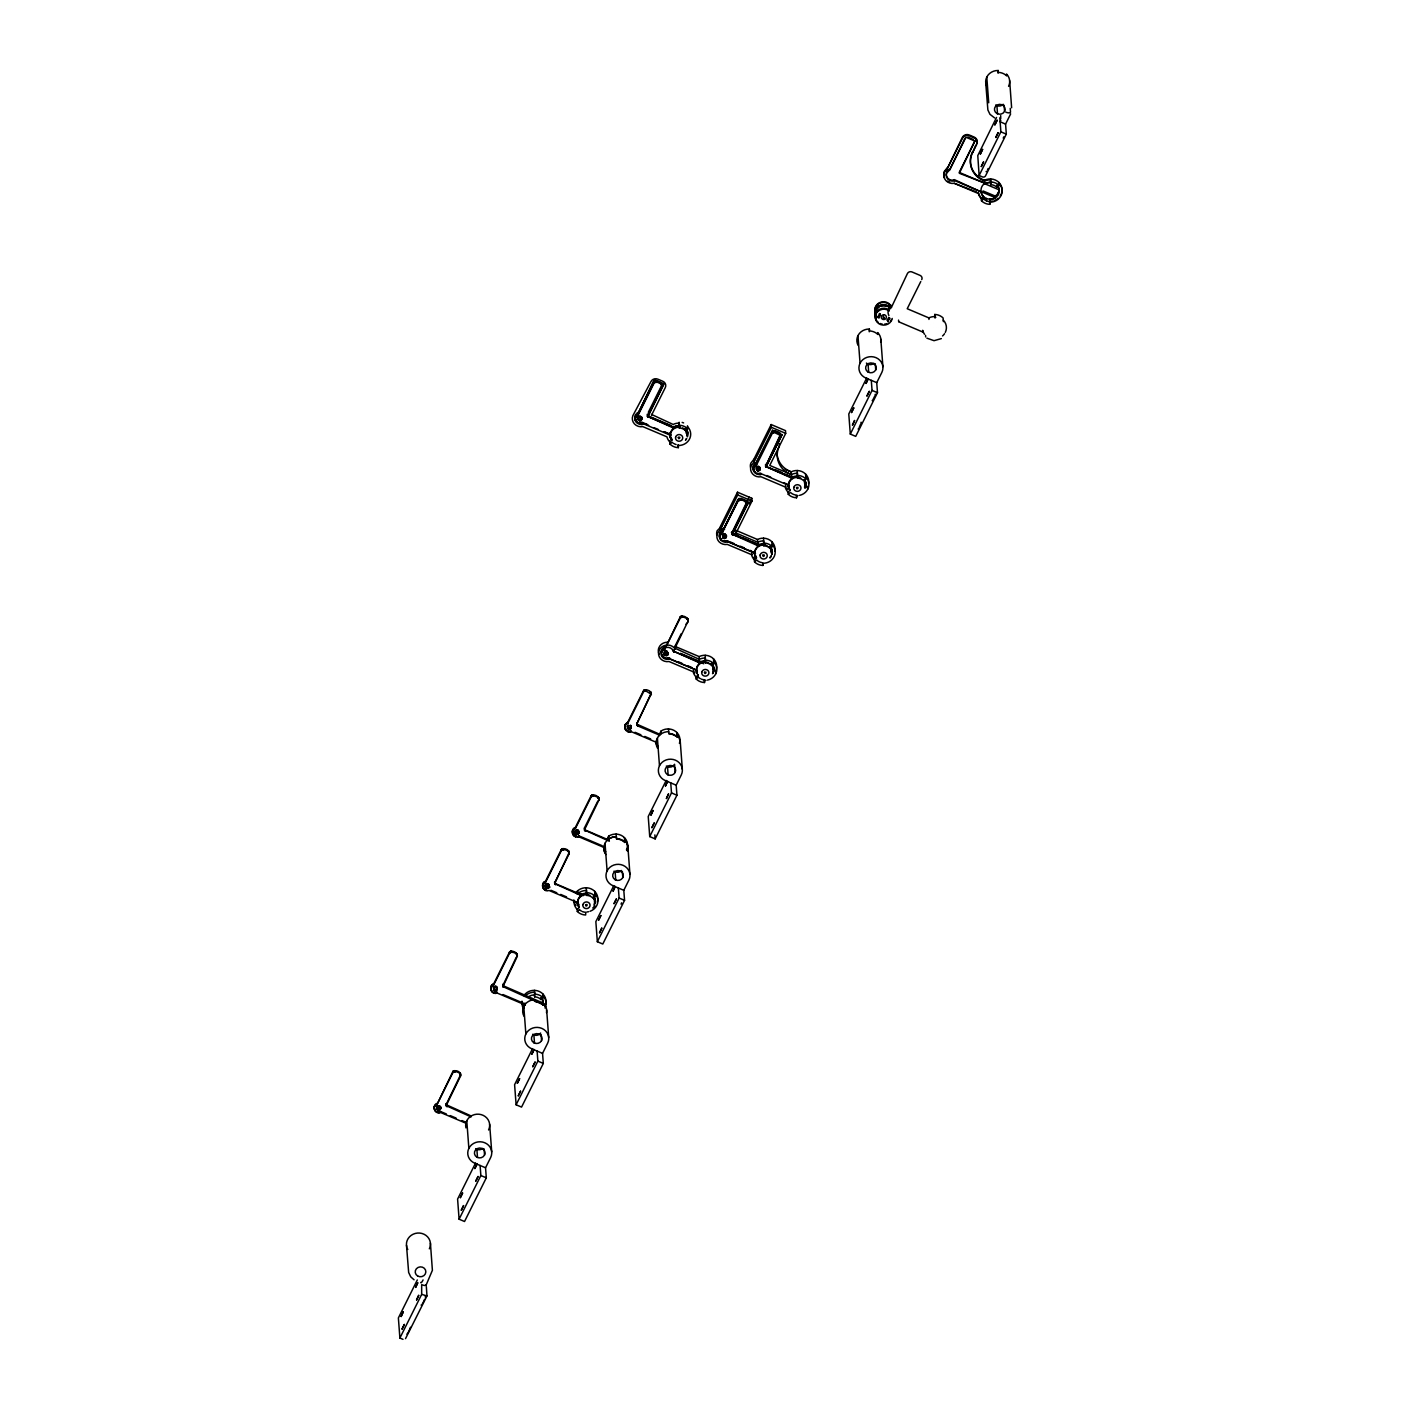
<?xml version="1.0" encoding="UTF-8"?>
<svg xmlns="http://www.w3.org/2000/svg" width="1410" height="1410" viewBox="0 0 1410 1410"><rect width="100%" height="100%" fill="white"/><g stroke="black" fill="none" stroke-linecap="round" stroke-linejoin="round"><path stroke-width="1.5" d="M1000.712 118.845L1000.695 115.638M542.815 993.891L543.097 997.663L540.929 999.531A9.077 8.442 -4.3 0 0 534.637 996.852L534.619 992.235A12.02 11.192 -4.3 0 0 524.89 996.324M594.667 891.279L595.038 896.178L592.87 898.047A9.077 8.442 -4.3 0 0 586.56 895.385L586.542 890.503A12.02 11.192 -4.3 0 0 577.889 893.535L577.695 890.767M586.56 895.385L586.331 887.754M594.65 903.228L594.738 901.149A8.583 7.984 -4.3 0 0 593.222 897.271M669.768 441.083L669.997 444.097A12.02 11.192 -4.3 0 0 678.333 447.64L678.457 444.908M687.481 425.785L687.71 428.799L685.542 430.667A9.077 8.442 -4.3 0 0 679.25 428.005L679.215 423.141A12.02 11.192 -4.3 0 0 673.152 424.445L651.438 414.399M687.375 436.483L687.428 433.769A8.583 7.984 -4.3 0 0 685.912 429.909M670.12 658.294L666.895 659.351A6.468 6.01 -4.3 0 1 661.361 651.35L662.136 649.957A6.468 6.01 -4.3 0 1 672.394 649.411L672.852 650.962L699.712 662.365L700.682 661.766A9.077 8.442 -4.3 0 1 705.282 660.761L705.405 658.029A12.02 11.192 -4.3 0 0 699.325 659.351L674.28 647.895A8.954 8.319 -4.3 0 0 660.109 648.653L659.034 650.592A8.954 8.319 -4.3 0 0 666.683 661.642L669.027 661.519L693.156 671.759A12.02 11.192 -4.3 0 0 696.011 676.87L696.188 679.003A12.02 11.192 -4.3 0 0 704.507 682.528L704.648 679.796A9.077 8.442 -4.3 0 1 701.211 679.056M713.53 658.805L713.901 663.705L711.733 665.573A9.077 8.442 -4.3 0 0 705.441 662.912L705.194 655.28M763.621 543.661L763.744 540.929A12.02 11.192 -4.3 0 0 757.681 542.233L736.038 533.068L735.826 530.301L757.47 539.484A12.02 11.192 -4.3 0 1 774.848 551.169M754.156 557.003L754.526 561.885A12.02 11.192 -4.3 0 0 762.863 565.428L762.986 562.696M771.887 541.704L772.239 546.587L770.089 548.472A9.077 8.442 -4.3 0 0 763.779 545.793L763.55 538.162M771.869 553.443L771.957 551.557A8.583 7.984 -4.3 0 0 770.442 547.697M771.922 554.059L772.01 552.191A8.583 7.984 -4.3 0 0 768.979 546.798M797.337 476.016L797.461 473.284A12.02 11.192 -4.3 0 0 791.38 474.588L769.754 465.423L785.705 433.381L785.493 430.632L771.182 424.551L753.874 459.308L754.086 462.075L751.089 465.846A8.954 8.319 -4.3 0 0 758.739 476.897L761.083 476.774L785.194 486.996A12.02 11.192 -4.3 0 0 788.067 492.108L788.243 494.24A12.02 11.192 -4.3 0 0 796.562 497.783L796.703 495.051M805.586 474.06L805.956 478.942L803.788 480.828A9.077 8.442 -4.3 0 0 797.496 478.149L797.249 470.517M805.603 486.626L805.656 483.912A8.583 7.984 -4.3 0 0 804.141 480.052M869.247 331.791L869.371 329.059A12.02 11.192 -4.3 0 0 858.197 345.503M943.378 321.639L943.114 317.99A12.02 11.192 -4.3 0 0 934.777 314.465L934.654 317.197A9.077 8.442 -4.3 0 1 935.835 317.303M981.237 197.788L981.466 200.802A12.02 11.192 -4.3 0 0 989.802 204.327L989.749 199.215M998.95 182.489L999.179 185.503L997.011 187.371A9.077 8.442 -4.3 0 0 990.719 184.692L990.613 178.947M998.068 73.232L998.21 70.5A12.02 11.192 -4.3 0 0 986.383 85.622M465.952 1123.241L440.572 1112.49C435.196 1114.852 431.407 1106.11 437.17 1104.206L452.839 1071.582C454.813 1069.168 461.211 1071.688 460.541 1074.843L446.106 1104.664L471.028 1115.909M584.339 828.252L585.309 830.049L609.261 840.219M594.544 902.259L594.474 901.254M650.221 695.941L636.738 723.841L637.761 725.921L659.721 735.245M792.49 478.501L765.577 466.41L779.941 435.584C780.858 432.253 772.327 429.116 772.31 433.328L756.553 464.947C750.772 466.851 754.597 475.593 759.972 473.214L789.247 485.639M805.075 484.018C805.41 483.101 805.745 487.102 804.387 482.572M883.383 316.422L883.418 317.849M883.383 316.492L884.246 317.814M436.219 1111.996L434.086 1107.396L437.082 1103.202M524.538 1004.643L497.201 993.063C491.385 995.495 487.948 985.766 493.712 983.775L509.468 952.155C511.83 949.564 518.492 952.684 517.241 956.438L502.929 986.595L542.656 1004.502M490.839 986.912L491.332 991.018M517.241 956.438C517.911 953.266 511.513 950.745 509.539 953.16L493.782 984.779L490.909 987.916M578.329 902.876L549.036 890.45C543.22 892.883 539.801 883.171 545.547 881.179L561.303 849.56C563.295 847.128 569.675 849.648 569.023 852.821L554.641 883.647L581.554 895.738M542.691 884.299L543.749 888.265L546.71 889.71M604.203 847.551L578.823 836.782C573.006 839.214 569.57 829.503 575.333 827.494L591.09 795.875C593.451 793.284 600.114 796.403 598.862 800.157L584.427 829.979L609.349 841.224M572.46 830.631L573.535 834.597L576.496 836.024M671.019 435.496L641.726 423.07C635.91 425.503 632.473 415.791 638.236 413.8L653.993 382.18C655.967 379.766 662.365 382.286 661.695 385.441L648.318 412.284M635.364 416.937L635.787 420.021L638.377 423.088M598.862 800.157C599.532 796.985 593.134 794.464 591.16 796.879L575.403 828.498L572.53 831.636M674.244 428.358L647.331 416.267L661.784 386.446C662.436 383.291 656.055 380.77 654.064 383.185L638.307 414.804L635.434 417.924M624.789 727.56L625.229 724.511L627.714 722.378L643.471 690.759C645.445 688.344 651.843 690.847 651.173 694.02M651.297 692.997L636.915 723.771L637.144 725.48M700.435 663.264L673.522 651.173L687.957 621.352C688.626 618.179 682.228 615.659 680.254 618.073L664.498 649.693C658.717 651.596 662.541 660.338 667.917 657.976L697.192 670.402M755.548 553.284L726.256 540.858C720.439 543.291 717.003 533.579 722.766 531.588L738.523 499.968L719.84 536.787M758.774 546.146L731.861 534.055L746.313 504.234C746.983 501.079 740.585 498.558 738.593 500.973M758.703 545.141L731.79 533.05L746.225 503.229L745.485 501.132L745.555 502.136M753.469 468.138L772.222 432.324M765.577 466.41L780.012 436.589L779.748 433.927M437.488 1107.114C435.426 1113.442 444.679 1102.602 439.744 1109.881C433.575 1110.992 440.167 1102.902 440.59 1108.894M494.875 987.264C501.149 987.582 492.707 993.944 493.817 988.04C493.5 983.158 494.311 993.962 497.201 987.635M637.99 417.853C637.073 415.827 640.122 424.604 641.814 418.647C641.867 413.676 641.127 423.352 638.007 418.276M549.125 886.026C535.518 884.881 558.096 891.754 546.234 883.823M578.84 833.204C579.704 829.344 572.901 831.318 575.862 834.05C580.832 836.606 577.906 826.401 576.091 831.16M630.922 726.45C629.477 732.477 626.586 722.607 627.538 727.419C629.459 733.147 633.865 723.823 628.102 726.291M664.533 652.953C660.849 653.764 670.966 658.576 666.93 652.266C665.502 651.367 663.105 653.676 665.256 654.452C668.128 656.073 668.217 649.323 667.917 654.381M726.273 537.28C726.855 532.557 719.488 536.787 724.123 538.479C729.622 532.645 725.057 539.413 722.678 536.47M756.218 467.997L757.382 470.711L759.796 470.024L759.849 467.38L758.192 469.865L756.306 467.574M759.972 469.636L758.104 467.345L756.324 469.424M405.534 1338.636L426.966 1295.931L426.349 1286.625M621.563 902.823L621.07 904.127M437.17 1104.206L452.91 1072.587C454.901 1070.172 461.299 1072.693 460.629 1075.848L446.177 1105.669L471.099 1116.914M516.219 957.337L502.859 985.59L541.616 1002.422L542.462 1004.572M713.249 670.49L712.737 668.516M554.764 882.572L569.094 853.825C569.763 850.653 563.365 848.133 561.391 850.547L545.635 882.184L542.762 885.304M685.965 624.172C692.257 620.171 683.674 613.685 680.166 617.069L664.498 649.693M651.42 694.337L645.851 690.953L643.736 691.446L627.785 723.383C622.092 725.269 625.811 734.028 631.204 731.649L656.584 742.418M661.554 651.825L664.427 648.688M642.731 424.339C642.907 421.308 643.418 425.89 640.722 424.445A6.468 6.01 -4.3 0 1 635.187 416.461L638.219 413.2L654.416 379.678L663.758 383.643L647.683 416.919M668.904 659.245L669.08 657.853M764.802 543.766A9.077 8.442 -4.3 0 0 759.038 544.648L732.372 534.355L748.358 502.312L739.016 498.347L722.748 530.988L719.717 534.249A6.468 6.01 -4.3 0 0 725.251 542.233L728.476 541.176M731.385 532.451L738.223 535.994M727.26 542.127L727.437 540.735M760.959 474.483C761.136 471.469 761.647 476.034 758.95 474.588A6.468 6.01 -4.3 0 1 753.416 466.604L756.465 463.344L772.715 430.702L782.057 434.668L766.088 466.71L791.768 477.602L792.737 477.003A9.077 8.442 -4.3 0 1 798.501 476.122M975.843 145.107L972.547 152.738A22.701 21.132 -4.3 0 0 984.603 181.15A12.02 11.192 -4.3 0 1 990.684 179.828L990.56 182.56A9.077 8.442 -4.3 0 0 985.96 183.564L959.311 173.271L975.209 140.33L959.241 172.39L984.885 183.265A9.077 8.442 -4.3 0 0 981.043 190.967L981.131 191.901L954.359 179.652L952.12 180.268A6.468 6.01 -4.3 0 1 946.586 172.267M975.279 141.212L965.956 137.246L949.688 169.887L946.639 173.148A6.468 6.01 -4.3 0 0 952.173 181.132L954.429 180.515L981.148 191.848M669.644 434.967L669.838 436.236A9.077 8.442 -4.3 0 0 672.006 440.096L669.838 441.964A12.02 11.192 -4.3 0 1 666.965 436.853L642.837 426.631L640.51 426.754A8.954 8.319 -4.3 0 1 632.843 415.703L650.979 381.546A5.146 4.794 -4.3 0 1 657.818 379.149L662.806 381.264A5.146 4.794 -4.3 0 1 665.291 387.609L651.508 415.28M638.219 413.2L654.416 379.678M737.483 492.196L720.158 526.952L720.369 529.719L737.694 494.963L737.483 492.196L751.794 498.276L752.006 501.026L736.038 533.068M754.086 462.075L771.393 427.318L771.182 424.551M722.748 530.988L737.994 499.387M756.394 462.462L772.662 429.821M725.586 534.372L723.083 534.496L722.748 537.474M545.529 887.049C543.044 882.484 548.684 890.45 549.054 885.022M575.315 833.38C572.53 829.133 579.298 836.747 578.699 830.948M674.509 647.172L681.189 633.76M597.84 801.074L584.463 827.899L584.551 830.314M675.161 649.182L675.002 646.362L699.131 656.584A12.02 11.192 -4.3 0 1 715.557 671.072L715.769 673.839M746.489 502.876L749.309 497.219M748.974 503.916L751.794 498.276M606.987 839.567L608.679 836.165A12.02 11.192 -4.3 0 1 626.463 849.877M658.523 736.126L661.061 731.032A12.02 11.192 -4.3 0 1 679.426 743.387M605.947 854.548A12.02 11.192 -4.3 0 1 603.815 849.12L604.432 847.868M608.679 836.165L608.203 839.303M656.813 742.735L656.196 743.986L655.985 741.219A12.02 11.192 -4.3 0 0 656.232 742.665M727.507 541.616L754.227 552.949L750.173 550.376M999.02 183.37A12.02 11.192 -4.3 0 1 989.644 202.194L989.767 199.462A9.077 8.442 -4.3 0 0 994.35 198.475L995.284 197.664L981.113 191.654L981.289 192.923A9.077 8.442 -4.3 0 0 983.475 196.783L981.307 198.651A12.02 11.192 -4.3 0 1 978.434 193.558L954.306 183.318L951.962 183.441A8.954 8.319 -4.3 0 1 944.312 172.39L947.308 168.618L962.378 137.352A5.146 4.794 -4.3 0 1 969.216 134.972L974.204 137.087A5.146 4.794 -4.3 0 1 976.689 143.432M947.308 168.618L962.448 138.233A5.146 4.794 -4.3 0 1 969.287 135.853L974.257 137.951A5.146 4.794 -4.3 0 1 976.76 144.313L972.547 152.738M964.916 138.286L949.688 169.887M878.025 317.303L879.417 313.513L880.439 315.17M878.113 317.479L878.994 318.078L880.351 313.919M891.666 306.887L907.423 273.54A3.437 3.19 -4.3 0 1 911.988 271.954L920.078 275.391A3.437 3.19 -4.3 0 1 921.735 279.621M889.745 318.748L888.741 317.479L887.295 320.387L888.3 321.656M888.229 320.793L889.675 317.867M417.307 1279.963L398.378 1317.945L399.894 1338.037L402.996 1339.359M475.575 1163.021L457.598 1199.099L459.096 1219.192L464.542 1221.501L486.309 1177.826L485.551 1167.78L490.627 1157.592A12.02 11.192 -4.3 0 0 484.828 1142.77A12.02 11.192 -4.3 0 0 468.86 1148.357A12.02 11.192 -4.3 0 0 474.659 1163.162L485.551 1167.78M532.575 1048.617L514.597 1084.695L516.113 1104.788L521.559 1107.097L543.308 1063.422L542.55 1053.376L547.644 1043.188A12.02 11.192 -4.3 0 0 541.828 1028.383A12.02 11.192 -4.3 0 0 525.86 1033.953A12.02 11.192 -4.3 0 0 531.676 1048.758L542.55 1053.376M613.826 885.568L595.848 921.646L597.346 941.721L602.793 944.03L624.559 900.355L623.802 890.309L628.878 880.122A12.02 11.192 -4.3 0 0 623.061 865.317A12.02 11.192 -4.3 0 0 607.093 870.886A12.02 11.192 -4.3 0 0 612.909 885.691L623.802 890.309M666.207 780.435L648.23 816.513L649.728 836.588L655.174 838.897L676.941 795.222L676.183 785.194L681.259 774.989A12.02 11.192 -4.3 0 0 675.443 760.184A12.02 11.192 -4.3 0 0 659.475 765.753A12.02 11.192 -4.3 0 0 665.291 780.576L676.183 785.194M866.762 377.898L848.785 413.994L850.3 434.068L855.729 436.377L877.496 392.703L876.738 382.656L881.814 372.469A12.02 11.192 -4.3 0 0 876.015 357.664A12.02 11.192 -4.3 0 0 860.047 363.234A12.02 11.192 -4.3 0 0 865.846 378.039L876.738 382.656M996.535 117.435L977.782 155.594L979.122 175.51L982.382 176.902A2.397 2.238 -4.3 0 0 985.572 175.792L1006.317 134.144L1005.577 124.115L1010.653 113.91M1000.8 120.432L1000.131 121.789L1005.577 124.115M920.765 281.559L907.229 308.737L928.873 317.902A12.02 11.192 -4.3 0 1 934.936 316.598M426.084 1285.162L432.394 1270.304L430.42 1243.109M399.894 1338.037L421.661 1294.362L421.678 1284.651A5.146 1.657 26.5 0 0 426.208 1284.739M459.096 1219.192L480.863 1175.517L480.105 1165.471M516.113 1104.788L537.862 1061.113L537.104 1051.067M597.346 941.721L619.113 898.047L618.355 888M649.728 836.588L671.495 792.913L670.737 782.885M850.3 434.068L872.05 390.394L871.292 380.348M979.122 175.51L1000.871 131.835L999.831 117.788M635.892 414.17L635.117 415.58A6.468 6.01 -4.3 0 0 640.651 423.564L642.66 423.458M753.574 465.318L755.266 463.15M719.858 532.98L721.567 530.795M946.797 171.879L948.489 169.694M772.31 433.328L774.249 432.412L780.012 435.232M759.285 466.728L756.5 467.186L756.676 470.182M740.92 500.162L739.704 499.07L738.805 500.656M669.997 444.097L672.165 442.229A9.077 8.442 -4.3 0 0 673.028 442.987M981.466 200.802L983.634 198.916L983.44 196.536M788.067 492.108L790.217 489.993M788.243 494.24L790.393 492.372A9.077 8.442 -4.3 0 0 795.522 494.945M754.526 561.885L756.694 560.017A9.077 8.442 -4.3 0 0 761.805 562.59M696.011 676.87L698.179 675.002M696.188 679.003L698.338 677.135L698.162 674.738M582.33 911.53A9.077 8.442 -4.3 0 0 585.784 912.27L585.643 915.002A12.02 11.192 -4.3 0 1 577.307 911.477L577.148 909.344L579.316 907.476M577.307 911.477L579.475 909.609A9.077 8.442 -4.3 0 0 581.29 911.001M883.471 317.743L883.929 319.189L884.246 317.761M638.624 417.712L641.127 417.589M664.745 651.614L666.86 651.261L667.635 652.777M947.238 167.737L944.242 171.509A8.954 8.319 -4.3 0 0 944.559 177.871M637.02 413.007L638.148 412.319M891.561 305.388L888.564 309.16A8.954 8.319 -4.3 0 0 888.882 315.523M753.874 459.308L750.878 463.079A8.954 8.319 -4.3 0 0 750.49 467.38M721.779 525.965L717.179 530.724A8.954 8.319 -4.3 0 0 716.774 535.024M722.696 530.107L722.977 529.931A6.468 6.01 -4.3 0 1 724.581 529.437M426.966 1295.931L421.661 1294.362M984.885 183.265L984.991 184.164L985.942 183.3A9.077 8.442 -4.3 0 1 991.723 182.419M983.017 190.949L995.231 196.06A9.077 8.442 -4.3 0 0 998.967 190.561M672.5 427.265A9.077 8.442 -4.3 0 1 673.416 426.56L674.509 426.86A9.077 8.442 -4.3 0 1 679.091 425.873M673.522 427.16L674.491 426.613A9.077 8.442 -4.3 0 1 680.254 425.732M941.369 338.611L934.037 340.674L926.899 338.171M792.72 476.756L791.785 477.549L785.74 474.201M759.021 544.401L758.087 545.194L752.041 541.845M698.673 662.171A9.077 8.442 -4.3 0 1 699.607 661.466L699.712 662.365L699.589 660.497A9.077 8.442 -4.3 0 0 698.602 661.22M700.664 661.519L699.712 662.065L703.766 663.775M586.401 893.253A9.077 8.442 -4.3 0 0 581.819 894.24L580.744 893.94A9.077 8.442 -4.3 0 0 579.81 894.645M724.211 528.045L720.034 529.931L717.373 533.491A8.954 8.319 -4.3 0 0 725.04 544.542L727.366 544.419L751.495 554.641A12.02 11.192 -4.3 0 0 754.368 559.752L756.535 557.884A9.077 8.442 -4.3 0 1 754.368 554.024L754.174 552.755M602.176 845.718L578.735 835.777L577.712 837.029M493.852 993.063L493.764 992.058L497.131 992.058L497.201 993.063M883.753 314.694L883.101 314.853A2.573 2.397 -4.3 0 0 881.567 316.016L881.321 316.598A2.573 2.397 -4.3 0 0 883.876 319.541L884.528 319.383A2.573 2.397 -4.3 0 0 886.079 318.29L886.308 317.638A2.573 2.397 -4.3 0 0 883.77 314.747M889.569 318.907L888.741 317.479M888.071 321.815L887.225 319.453M760.889 473.601L758.88 473.707A6.468 6.01 -4.3 0 1 757.24 473.39M727.19 541.246L725.181 541.352A6.468 6.01 -4.3 0 1 723.524 541.035M668.834 658.364L666.824 658.47A6.468 6.01 -4.3 0 1 661.519 655.086M682.158 422.401L683.603 422.912M1000.871 131.835L1006.317 134.144M967.754 137.158L973.341 139.537M984.991 183.846L999.179 189.874M976.355 191.813L954.306 183.318M898.716 321.797L922.915 332.073M877.954 316.439L878.888 316.827M872.05 390.394L877.496 392.703M771.393 427.318L785.705 433.381M774.513 430.614L780.118 432.993M654.487 380.559L663.81 384.525L647.842 416.567L673.522 427.459L673.416 426.56M785.282 469.336L791.169 471.839A12.02 11.192 -4.3 0 1 808.564 483.524M647.772 415.686L671.442 425.732M775.888 470.024L781.792 472.526M647.472 416.602L647.366 414.188L648.212 416.338L674.174 427.353M768.45 467.345L792.402 477.497M647.507 424.551L641.656 422.066L641.726 423.07M665.079 432.006L670.931 434.492M644.811 423.758L648.618 425.379M654.346 427.794L658.153 429.415M663.863 431.848L667.688 433.452M766.864 475.523L770.671 477.144M784.013 482.802L787.82 484.405M737.694 494.963L752.006 501.026M740.814 498.259L746.419 500.638M742.171 537.668L748.093 540.171M730.451 542.022L734.399 543.696M740.321 546.199L744.251 547.873M680.448 653.341L699.607 661.466M680.395 653.782L700.347 662.259M678.016 661.642L681.964 663.317M687.886 665.82L691.816 667.494M669.151 658.734L695.835 669.856L696.011 671.142A9.077 8.442 -4.3 0 0 697.439 674.139M636.862 724.176L659.651 734.24M635.029 732.301L640.88 734.786M644.793 736.443L650.644 738.928M671.495 792.913L676.941 795.222M619.113 898.047L624.559 900.355M580.797 893.905L577.836 892.653A12.02 11.192 -4.3 0 0 576.743 893.711M554.782 883.982L554.571 881.92L555.54 883.717L583.476 895.579M577.889 893.535L580.867 894.786M550.922 890.274L556.774 892.759M560.687 894.416L566.538 896.901M573.94 900.444L577.148 903.616A9.077 8.442 -4.3 0 0 578.576 906.612M502.982 994.543L524.449 1003.638M537.862 1061.113L543.308 1063.422M446.353 1113.97L440.502 1111.485L440.572 1112.49M450.266 1115.61L456.117 1118.095M461.969 1120.58L465.882 1122.237M480.863 1175.517L486.309 1177.826M662.048 655.932L661.977 654.927L664.551 657.976M994.649 117.947L989.961 114.316L987.881 109.962L985.713 82.785M771.499 550.957L771.605 553.372L770.688 550.217M673.857 651.808L673.786 650.803L674.473 652.248M497.219 989.467L496.144 986.348L496.214 987.335M889.005 306.64L887.101 305.353A8.583 7.984 -4.3 0 0 876.456 317.285M414.064 1279.786L410.733 1276.843L408.653 1272.472L406.485 1245.294M624.859 727.613L626.763 730.168M766.124 466.305L765.454 465.053M686.846 433.875L686.141 432.429L687.234 434.879M753.698 470.182L753.627 469.177L754.755 472.033M719.911 536.822L721.039 539.678M805.78 482.29L805.974 483.63A9.077 8.442 -4.3 0 1 805.586 486.926M788.049 486.133L787.89 485.111L788.067 486.379A9.077 8.442 -4.3 0 0 790.235 490.239M772.081 549.935L772.275 551.275A9.077 8.442 -4.3 0 1 771.887 554.571M754.121 552.05L754.227 552.949M713.724 667.053L713.918 668.393A9.077 8.442 -4.3 0 1 712.526 673.68M594.667 897.007L594.844 898.1A9.077 8.442 -4.3 0 1 594.738 900.303M635.24 417.977L635.452 420.039M542.55 885.357L542.779 887.419M434.086 1107.396L434.298 1109.441M1009.648 80.581L1011.622 107.777M1010.23 108.394L1010.512 112.025A5.146 1.71 22.6 0 1 1005.841 112.218M1004.114 105.221L1004.572 111.337M998.21 70.5L998.351 72.386A12.02 11.192 -4.3 0 1 1006.687 75.911L1006.546 74.043A12.02 11.192 -4.3 0 1 1008.573 86.31M996.905 105.644L997.522 113.805M998.245 192.676L998.386 194.51M997.011 187.371L996.852 185.239A9.077 8.442 -4.3 0 1 999.02 189.099M986.788 77.056L988.727 102.789M995.16 196.096L995.284 197.664M990.543 182.313L990.719 184.692M989.802 204.327L989.573 201.313A12.02 11.192 -4.3 0 0 992.693 201.031M986.313 198.457L986.489 200.837M972.495 151.857A22.701 21.132 -4.3 0 0 984.55 180.268L984.603 181.15M978.434 193.558L978.364 192.676A12.02 11.192 -4.3 0 0 982.365 198.775M954.359 179.652L954.182 181.026M934.777 314.465L935.059 318.096M928.873 317.902L928.979 319.418M925.559 335.421L925.665 336.937M922.792 331.826L922.686 330.31A12.02 11.192 -4.3 0 0 924.572 334.293M898.558 320.088L898.663 321.586M880.827 339.14L882.907 366.759M875.275 363.762L875.733 369.896M869.371 329.059L869.529 330.945A12.02 11.192 -4.3 0 1 877.848 334.47L877.707 332.584A12.02 11.192 -4.3 0 1 880.686 342.066M868.084 364.185L868.683 372.346M857.967 335.615L860.047 363.234M807.824 489.076L807.613 486.327A12.02 11.192 -4.3 0 1 806.855 487.613M805.216 483.313L805.427 485.392M804.722 482.766L804.793 483.771M805.022 486.133L805.163 487.948M797.302 475.769L797.496 478.149M796.562 497.783L796.403 495.65A12.02 11.192 -4.3 0 0 797.972 495.597M791.644 475.734L791.662 476.721A9.077 8.442 -4.3 0 0 790.728 477.408M782.057 434.668L766.088 466.71M780.065 434.562L780.135 436.254M779.941 435.584L780.012 436.589M779.501 433.681L779.571 434.685M779.184 433.487L779.272 434.492M779.113 443.427L779.325 446.195A22.701 21.132 -4.3 0 0 791.38 474.588L791.169 471.839A22.701 21.132 -4.3 0 1 776.998 451.729M774.548 431.513L774.619 432.517M774.178 431.407L774.249 432.412M773.79 431.372L773.861 432.376M773.403 431.425L773.473 432.429M773.033 431.548L773.103 432.553M772.698 431.742L772.786 432.747M765.612 464.348L765.912 467.062M771.288 550.658L771.376 551.663M771.023 550.411L771.094 551.416M769.913 546.322L770.089 548.472M759.602 467.027L759.69 468.032M759.708 469.019L759.796 470.024M759.426 469.354L759.496 470.358M758.915 466.498L758.985 467.503M759.056 469.618L759.144 470.623M758.474 466.375L758.545 467.38M758.65 469.777L758.721 470.781M758.016 466.34L758.104 467.345M758.192 469.865L758.28 470.87M763.603 543.414L763.779 545.793M757.575 466.428L757.646 467.433M757.752 469.83L757.822 470.834M757.152 466.604L757.223 467.609M757.311 469.706L757.382 470.711M756.483 463.943L756.553 464.947M756.8 466.851L756.87 467.856M756.923 469.477L756.994 470.482M755.478 464.454L755.548 465.459M762.704 563.295L762.863 565.428M754.632 465.177L754.702 466.181M753.997 466.075L754.068 467.08M753.61 467.08L753.68 468.085M754.033 470.164L754.103 471.169M757.47 539.484L757.681 542.233M748.358 502.312L732.213 534.707M746.242 501.872L746.436 503.899M746.049 501.572L746.119 502.577M746.225 503.229L746.313 504.234M745.802 501.325L745.872 502.33M740.479 499.052L740.55 500.057M740.091 499.017L740.162 500.021M739.704 499.07L739.774 500.074M739.333 499.193L739.404 500.197M738.999 499.387L739.069 500.391M732.742 534.143L732.83 535.148M731.896 531.993L732.001 534.408M725.903 534.672L725.974 535.677M726.009 536.664L726.079 537.668M725.727 536.999L725.798 538.003M725.198 534.143L725.286 535.148M725.357 537.263L725.427 538.267M724.775 534.02L724.846 535.024M724.934 537.422L725.022 538.426M724.317 533.985L724.387 534.989M724.493 537.51L724.564 538.514M723.859 534.073L723.947 535.077M724.035 537.474L724.123 538.479M723.453 534.249L723.524 535.254M723.612 537.351L723.683 538.356M723.083 534.496L723.171 535.5M723.224 537.122L723.295 538.126M722.766 531.588L722.854 532.592M722.801 534.831L722.872 535.835M722.907 536.822L722.977 537.827M721.779 532.099L721.85 533.103M720.933 532.839L721.003 533.826M720.298 533.72L720.369 534.725M720.316 537.809L720.404 538.814M719.893 534.725L719.981 535.729M719.77 535.782L719.981 537.827M711.733 665.573L711.574 663.44A9.077 8.442 -4.3 0 1 713.742 667.3M705.247 660.514L705.441 662.912M687.587 431.601L687.71 433.17M686.97 433.17L687.199 435.249M685.383 428.534L685.542 430.667M704.507 682.528L704.348 680.395A12.02 11.192 -4.3 0 0 705.934 680.36M699.131 656.584L699.325 659.351M679.162 422.26L679.373 425.274A12.02 11.192 -4.3 0 1 687.71 428.799M679.074 425.626L679.25 428.005M678.104 444.626L678.333 447.64M687.886 618.99L688.08 621.017M687.692 618.69L687.78 619.695M687.886 620.347L687.957 621.352M687.446 618.426L687.516 619.431M687.128 618.232L687.216 619.237M669.521 433.399L669.662 435.214L669.591 434.262A9.077 8.442 -4.3 0 1 669.556 433.17M682.493 616.258L682.563 617.263M682.123 616.152L682.193 617.157M681.735 616.117L681.805 617.122M681.347 616.17L681.418 617.175M680.977 616.293L681.048 617.298M680.642 616.505L680.73 617.51M680.378 616.769L680.448 617.774M680.166 617.069L680.254 618.073M661.713 384.084L661.889 386.111M661.519 383.784L661.59 384.789M661.695 385.441L661.784 386.446M661.255 383.538L661.343 384.542M660.955 383.344L661.026 384.348M656.302 381.37L656.39 382.374M655.932 381.264L656.02 382.251M655.544 381.229L655.632 382.233M655.157 381.264L655.245 382.269M654.786 381.405L654.875 382.41M654.469 381.599L654.54 382.603M654.187 381.863L654.275 382.868M653.993 382.18L654.064 383.185M674.068 651.05L674.139 652.054M673.575 650.503L673.645 651.508M680.272 741.66L682.334 769.278M677.152 735.121L677.293 736.989A12.02 11.192 -4.3 0 0 668.957 733.464M676.818 732.477L677.188 737.377M667.653 653.764L667.741 654.769M667.247 651.473L667.318 652.477M667.371 654.099L667.441 655.104M666.86 651.261L666.93 652.266M667.018 654.363L667.089 655.368M666.419 651.138L666.489 652.125M666.595 654.54L666.666 655.544M648.212 416.338L648.283 417.342M665.961 651.103L666.049 652.107M666.137 654.61L666.225 655.615M674.562 764.255L675.178 772.416M647.877 416.161L647.948 417.166M665.52 651.173L665.59 652.178M665.696 654.592L665.767 655.597M665.097 651.35L665.167 652.354M665.256 654.452L665.326 655.456M664.868 654.24L664.938 655.245M664.551 653.94L664.621 654.945M664.251 652.337L664.392 654.575M663.423 649.217L663.493 650.221M663.476 656.496L663.546 657.501M662.577 649.939L662.647 650.944M668.481 728.952L668.851 733.852A12.02 11.192 -4.3 0 1 676.06 736.372M662.612 655.791L662.7 656.796M661.942 650.821L662.013 651.825M641.603 417.237L641.744 419.493M641.374 416.884L641.444 417.889M641.479 418.876L641.55 419.88M667.512 766.723L668.128 774.883M641.18 419.211L641.268 420.215M640.669 416.355L640.739 417.36M640.827 419.457L640.898 420.462M640.228 416.232L640.316 417.237M640.404 419.634L640.492 420.638M640.616 423.335L639.4 422.33L639.47 423.335M639.788 416.197L639.858 417.201M639.964 419.722L640.034 420.726M639.329 416.285L639.417 417.289M639.505 419.687L639.576 420.691M638.924 416.443L638.994 417.448M639.065 419.563L639.153 420.568M638.236 413.8L638.307 414.804M638.695 419.334L638.765 420.339M638.272 417.043L638.342 418.047M638.377 419.034L638.448 420.039M638.078 417.43L638.219 419.687M637.232 414.311L637.32 415.315M661.061 731.032L660.585 734.169M637.285 421.59L637.355 422.595M636.404 415.033L636.474 416.038M636.439 420.885L636.509 421.89M635.751 415.932L635.839 416.937M635.787 420.021L635.857 421.026M657.413 738.153L659.475 765.753M650.997 692.363L651.244 695.024M650.733 692.116L650.803 693.121M650.433 691.905L650.503 692.909M645.78 689.948L645.851 690.953M645.41 689.825L645.48 690.829M645.022 689.79L645.093 690.794M644.634 689.842L644.705 690.847M644.264 689.984L644.352 690.988M654.875 834.896L655.174 838.897M643.947 690.177L644.017 691.182M643.665 690.442L643.542 691.764M637.69 724.916L637.761 725.921M637.355 724.74L637.426 725.745M636.844 722.766L636.915 723.771M636.721 723.118L636.809 724.846M631.081 725.815L631.222 728.071M630.94 727.454L631.028 728.459M631.116 730.644L631.204 731.649M630.534 725.145L630.605 726.15M630.658 727.789L630.746 728.776M630.305 728.036L630.376 729.04M629.882 728.212L629.953 729.217M630.006 730.909L630.094 731.913M629.442 728.283L629.512 729.287M628.983 728.265L629.054 729.27M628.384 725.022L628.472 726.027M628.878 730.909L628.948 731.913M628.543 728.142L628.631 729.146M627.714 722.378L627.785 723.383M628.155 727.913L628.243 728.917M627.75 725.621L627.626 727.014M627.838 727.613L627.926 728.617M627.468 726.432L627.697 728.247M627.767 730.644L627.838 731.649M626.71 722.889L626.78 723.894M625.864 723.612L625.952 724.617M625.917 729.463L625.987 730.468M625.229 724.511L625.317 725.515M624.841 725.498L624.93 728.617M625.264 728.6L625.335 729.604M627.891 846.793L629.953 874.411M624.436 837.611L624.806 842.51A12.02 11.192 -4.3 0 0 616.47 838.968L616.1 834.086M622.339 871.433L622.797 877.549M615.13 871.856L615.747 880.016M605.031 843.268L607.093 870.886M603.815 849.12L603.603 846.352A12.02 11.192 -4.3 0 0 604.291 849.208M598.792 797.796L598.986 799.822M598.615 797.496L598.686 798.501M598.351 797.232L598.422 798.236M598.051 797.038L598.122 798.042M593.399 795.081L593.469 796.086M593.028 794.958L593.099 795.963M592.641 794.923L592.711 795.927M592.253 794.976L592.323 795.98M591.883 795.099L591.971 796.104M591.565 795.311L591.636 796.315M591.284 795.575L591.354 796.579M591.09 795.875L591.16 796.879M585.309 830.049L585.379 831.054M584.974 829.873L585.044 830.878M584.692 829.609L584.762 830.613M578.47 830.578L578.541 831.583M578.558 832.57L578.646 833.574M578.735 835.777L578.823 836.782M578.153 830.278L578.223 831.283M578.276 832.905L578.364 833.909M577.765 830.067L577.836 831.072M577.924 833.169L577.994 834.174M577.324 829.944L577.413 830.948M577.501 833.345L577.571 834.35M576.866 829.908L576.954 830.913M577.06 833.416L577.131 834.42M576.426 829.979L576.496 830.984M576.602 833.398L576.672 834.403M576.161 833.257L576.249 834.262M575.774 833.046L575.862 834.05M575.333 827.494L575.403 828.498M575.368 830.754L575.439 831.759M575.456 832.746L575.544 833.751M575.104 831.971L575.174 832.975M575.386 835.777L575.456 836.782M574.328 828.023L574.399 829.027M574.381 835.302L574.452 836.306M573.482 828.745L573.57 829.75M573.535 834.597L573.606 835.601M572.848 829.626L572.936 830.631M572.883 833.733L572.953 834.738M572.337 831.688L572.548 833.751M569.023 851.464L569.094 853.825M568.582 850.9L568.917 852.169M568.265 850.706L568.336 851.711M563.63 848.75L563.7 849.754M563.26 848.626L563.33 849.631M562.872 848.591L562.942 849.596M562.484 848.644L562.555 849.648M562.114 848.767L562.185 849.772M561.779 848.979L561.867 849.983M561.515 849.243L561.585 850.248M561.303 849.56L561.391 850.547M555.54 883.717L555.611 884.722M555.205 883.541L555.276 884.546M554.923 883.277L554.994 884.282M548.913 884.616L549.054 886.872M548.684 884.246L548.772 885.251M548.79 886.255L548.86 887.26M548.367 883.947L548.455 884.951M548.508 886.573L548.578 887.577M547.979 883.735L548.067 884.74M548.137 886.837L548.226 887.842M547.556 883.612L547.626 884.616M547.732 887.013L547.803 888.018M547.098 883.577L547.168 884.581M547.274 887.084L547.344 888.088M546.657 883.647L546.727 884.652M546.816 887.066L546.904 888.071M546.393 886.943L546.463 887.947M545.547 881.179L545.635 882.184M546.005 886.714L546.075 887.718M545.582 884.423L545.67 885.427M545.688 886.414L545.758 887.419M545.617 889.446L545.688 890.45M544.56 881.691L544.63 882.695M544.612 888.97L544.683 889.974M543.714 882.413L543.784 883.418M543.749 888.265L543.837 889.269M543.079 883.294L543.15 884.299M543.097 887.401L543.185 888.406M546.639 1009.86L548.719 1037.478M542.445 1003.162L542.709 1004.854M542.233 1002.845L542.304 1003.849M541.951 1002.598L542.039 1003.603M541.616 1002.422L541.704 1003.427M540.929 999.531L540.788 997.645A9.077 8.442 -4.3 0 1 543.044 1004.801M541.087 1034.482L541.563 1040.615M534.478 990.349L534.76 994.12A12.02 11.192 -4.3 0 1 543.097 997.663M534.637 996.852L534.496 994.966A9.077 8.442 -4.3 0 0 527.975 997.258M533.897 1034.905L534.496 1043.065M523.78 1006.335L525.86 1033.953M517.188 954.077L517.364 956.103M516.994 953.777L517.065 954.782M516.73 953.512L516.8 954.517M516.43 953.319L516.501 954.323M511.777 951.345L511.865 952.349M511.407 951.239L511.495 952.243M511.019 951.204L511.09 952.208M510.632 951.257L510.702 952.261M510.261 951.38L510.349 952.385M509.944 951.591L510.015 952.596M509.662 951.838L509.75 952.843M509.468 952.155L509.539 953.16M503.687 986.33L503.758 987.335M503.352 986.136L503.423 987.141M503.07 985.89L503.159 986.894M502.841 984.18L502.929 986.595M496.849 986.859L496.919 987.864M496.954 988.851L497.025 989.855M496.532 986.559L496.602 987.564M496.655 989.186L496.743 990.19M496.302 989.45L496.373 990.455M495.703 986.207L495.791 987.212M495.879 989.626L495.95 990.631M496.02 992.305L496.091 993.31M495.262 986.189L495.333 987.194M495.439 989.697L495.509 990.701M494.98 989.661L495.051 990.666M494.381 986.436L494.469 987.441M494.54 989.538L494.628 990.543M494.875 992.305L494.945 993.31M494.029 986.7L494.099 987.705M494.152 989.327L494.24 990.331M493.712 983.775L493.782 984.779M493.747 987.035L493.817 988.04M493.835 989.027L493.923 990.032M493.553 987.405L493.694 989.661M492.707 984.303L492.795 985.308M492.83 992.569L491.914 990.878L491.984 991.882M491.861 985.026L491.949 986.031M491.226 985.907L491.314 986.912M490.715 987.969L490.927 990.032M489.64 1124.264L491.72 1151.882M484.088 1148.886L484.547 1155.002M476.88 1149.309L477.497 1157.469M466.78 1120.738L468.86 1148.357M460.559 1073.486L460.629 1075.848M460.101 1072.939L460.435 1074.191M459.801 1072.746L459.872 1073.75M455.166 1070.772L455.236 1071.776M454.796 1070.666L454.866 1071.67M454.39 1070.631L454.478 1071.635M454.002 1070.684L454.09 1071.688M453.65 1070.807L453.72 1071.812M453.315 1071.001L453.385 1072.005M453.051 1071.265L453.121 1072.27M452.839 1071.582L452.91 1072.587M447.058 1105.757L447.146 1106.762M446.723 1105.563L446.811 1106.568M446.212 1103.607L446.3 1104.612M446.459 1105.317L446.529 1106.321M446.089 1103.942L446.318 1106.022M440.59 1107.044L440.66 1108.048M439.902 1105.986L439.973 1106.991M440.325 1108.278L440.396 1109.282M440.043 1108.612L440.114 1109.617M439.515 1105.757L439.603 1106.762M439.673 1108.877L439.744 1109.881M439.25 1109.035L439.338 1110.04M439.391 1111.732L439.462 1112.737M438.81 1109.124L438.88 1110.128M438.175 1105.687L438.263 1106.691M438.351 1109.088L438.439 1110.093M438.246 1111.732L438.334 1112.737M437.77 1105.863L437.84 1106.868M437.928 1108.965L437.999 1109.97M437.541 1108.754L437.611 1109.758M437.118 1106.445L437.188 1107.449M437.223 1108.436L437.294 1109.441M436.924 1106.832L437.065 1109.088M437.153 1111.485L437.223 1112.49M436.095 1103.713L436.166 1104.717M435.249 1104.453L435.32 1105.458M435.285 1110.304L435.355 1111.309M434.615 1105.334L434.685 1106.339M434.632 1109.423L434.721 1110.428M434.209 1106.339L434.298 1107.343M805.797 476.809A12.02 11.192 -4.3 0 1 799.54 495.368M787.873 489.358A12.02 11.192 -4.3 0 1 786.886 488.212M786.075 486.979A12.02 11.192 -4.3 0 1 785.44 485.639M797.619 475.417A12.02 11.192 -4.3 0 1 805.956 478.942M754.491 471.645A6.468 6.01 -4.3 0 1 753.345 465.723M804.37 479.541A9.077 8.442 -4.3 0 1 805.797 482.537M805.868 482.925A9.077 8.442 -4.3 0 1 804.458 487.102M790.658 476.474A9.077 8.442 -4.3 0 1 791.592 475.769M891.525 319.506A8.583 7.984 -4.3 0 1 890.327 321.286M886.678 323.683A8.583 7.984 -4.3 0 1 884.493 324.159M882.255 324.089A8.583 7.984 -4.3 0 1 880.122 323.489M878.236 322.396A8.583 7.984 -4.3 0 1 877.179 311.134A8.583 7.984 -4.3 0 1 889.269 310.041M876.509 318.043A8.583 7.984 -4.3 0 1 887.154 306.111L889.058 307.204A8.583 7.984 -4.3 0 1 890.574 308.737M892.266 318.449A8.583 7.984 -4.3 0 1 880.88 324.688A8.583 7.984 -4.3 0 1 876.385 313.231A8.583 7.984 -4.3 0 1 889.34 310.976M876.051 315.029A7.896 7.35 -4.3 0 1 876.315 309.407M876.015 315.822A7.984 7.438 -4.3 0 1 878.941 307.151M880.792 306.234A7.984 7.438 -4.3 0 1 886.89 306.428M876.474 317.673A8.583 7.984 -4.3 0 1 887.137 305.723L889.023 306.834A8.583 7.984 -4.3 0 1 890.538 308.349M876.438 315.012A8.583 7.984 -4.3 0 1 875.68 307.063L876.897 305.283A8.583 7.984 -4.3 0 1 891.525 307.539M876.385 314.377A8.583 7.984 -4.3 0 1 875.645 306.428L876.844 304.648A8.583 7.984 -4.3 0 1 890.45 305.071M988.163 168.513A5.323 0.952 -67 0 1 987.564 169.641M986.507 171.262A5.323 0.952 -67 0 1 986.101 171.632M1003.761 136.858A5.323 0.952 -67 0 1 1003.233 138.145M1003.215 104.269A5.305 4.935 -4.3 0 1 995.724 104.957M984.55 180.268A12.02 11.192 -4.3 0 1 1000.236 196.043M998.21 198.299A12.02 11.192 -4.3 0 1 994.209 200.608M990.842 181.96A12.02 11.192 -4.3 0 1 999.179 185.503M989.926 201.595A9.077 8.442 -4.3 0 1 983.634 198.916M994.332 198.211A9.077 8.442 -4.3 0 1 981.272 192.676M997.575 185.838A9.077 8.442 -4.3 0 1 999.003 188.834L999.196 190.191A9.077 8.442 -4.3 0 1 995.372 197.876M949.617 182.119A8.954 8.319 -4.3 0 1 947.555 181.15M790.129 489.993A8.583 7.984 -4.3 0 1 789.371 482.026L790.587 480.264A8.583 7.984 -4.3 0 1 800.792 478.043M804.193 480.669A8.583 7.984 -4.3 0 1 805.709 484.547M805.568 486.009A8.583 7.984 -4.3 0 1 804.881 488.001M789.054 487.525A8.583 7.984 -4.3 0 1 789.336 481.409L790.534 479.629A8.583 7.984 -4.3 0 1 798.606 476.809M943.272 320.123A12.02 11.192 -4.3 0 1 945.299 332.39M944.541 333.694A12.02 11.192 -4.3 0 1 942.532 335.95M687.357 436.765A9.077 8.442 -4.3 0 0 687.745 433.487L687.534 432.147A9.077 8.442 -4.3 0 0 686.106 429.151M686.353 438.774A9.077 8.442 -4.3 0 1 685.648 439.673M686.124 429.398A9.077 8.442 -4.3 0 1 687.551 432.394M669.821 435.99A9.077 8.442 -4.3 0 0 671.988 439.849A8.583 7.984 -4.3 0 1 671.142 431.883L672.341 430.12A8.583 7.984 -4.3 0 1 680.413 427.3M687.551 426.666A12.02 11.192 -4.3 0 1 678.175 445.507M676.13 444.538A9.077 8.442 -4.3 0 1 673.98 443.621M686.705 438.492A8.583 7.984 -4.3 0 1 685.489 440.255M682.546 427.9A8.583 7.984 -4.3 0 1 687.463 434.403M671.847 439.215A8.583 7.984 -4.3 0 1 670.808 437.364M670.332 435.337A8.583 7.984 -4.3 0 1 671.089 431.266L672.306 429.486A8.583 7.984 -4.3 0 1 680.36 426.666M575.668 893.024A12.02 11.192 -4.3 0 1 597.258 902.188M595.002 906.031A12.02 11.192 -4.3 0 1 592.693 908.022M575.967 905.449A12.02 11.192 -4.3 0 1 575.139 904.198M574.522 902.876A12.02 11.192 -4.3 0 1 573.835 900.021M410.433 1327.268A5.323 0.952 -67 0 1 408.336 1332.15M407.772 1333.084A5.323 0.952 -67 0 1 406.873 1334.142M700.153 678.527A9.077 8.442 -4.3 0 1 698.338 677.135M705.564 660.162A12.02 11.192 -4.3 0 1 713.901 663.705M713.742 661.572A12.02 11.192 -4.3 0 1 707.485 680.113M694.83 672.975A12.02 11.192 -4.3 0 1 693.385 670.402M579.105 904.709A9.077 8.442 -4.3 0 1 577.272 901.907M423.07 1279.945A5.146 0.916 -67 0 1 420.762 1282.43M425.415 1296.178A5.323 0.952 -67 0 1 425.256 1297.059M424.533 1299.368A5.323 0.952 -67 0 1 422.295 1303.968M421.379 1305.025A5.323 0.952 -67 0 1 421.096 1305.061M406.714 1246.74A12.02 11.192 -4.3 0 1 419.757 1233.063A12.02 11.192 -4.3 0 1 429.345 1248.819M407.79 1249.471A12.02 11.192 -4.3 0 1 407.155 1248.132M659.14 654.205A8.954 8.319 -4.3 0 1 658.822 647.842L659.898 645.886A8.954 8.319 -4.3 0 1 667.987 642.273M593.381 895.896A9.077 8.442 -4.3 0 1 594.174 904.304M594.808 893.164A12.02 11.192 -4.3 0 1 590.05 911.283M588.552 911.706A12.02 11.192 -4.3 0 1 587.001 911.953M586.701 892.636A12.02 11.192 -4.3 0 1 595.038 896.178M577.148 909.344A12.02 11.192 -4.3 0 1 574.011 901.325M660.938 652.019A6.468 6.01 -4.3 0 1 661.29 650.486L662.065 649.076A6.468 6.01 -4.3 0 1 666.243 646.555M657.518 748.164A12.02 11.192 -4.3 0 1 668.692 731.702M677.029 735.245A12.02 11.192 -4.3 0 1 680.166 743.264M674.227 764.819A5.305 4.935 -4.3 0 1 666.348 766.035M465.935 1127.894A12.02 11.192 -4.3 0 1 478.977 1114.217A12.02 11.192 -4.3 0 1 488.565 1129.974M482.713 1148.41A5.305 4.935 -4.3 0 1 475.716 1148.639M605.736 851.781A12.02 11.192 -4.3 0 1 604.925 850.53M608.891 838.932A12.02 11.192 -4.3 0 1 616.311 836.835M624.577 839.496A12.02 11.192 -4.3 0 1 627.186 850.389M523.833 995.636A12.02 11.192 -4.3 0 1 539.748 991.671A12.02 11.192 -4.3 0 1 544.859 1006.158M524.115 1008.062A12.02 11.192 -4.3 0 1 522.669 1005.471M522.229 1004.079A12.02 11.192 -4.3 0 1 521.964 1001.17M542.956 995.777A12.02 11.192 -4.3 0 1 545 1008.044M523.445 1008.696A12.02 11.192 -4.3 0 1 522.264 1001.593M525.243 1005.348A9.077 8.442 -4.3 0 1 525.031 1003.144M542.498 998.562A9.077 8.442 -4.3 0 1 542.903 1002.915M624.771 840.237A12.02 11.192 -4.3 0 1 627.379 851.147M605.26 853.173A12.02 11.192 -4.3 0 1 616.434 836.712L616.575 838.597A12.02 11.192 -4.3 0 1 624.912 842.122M621.44 870.481A5.305 4.935 -4.3 0 1 613.967 871.168M546.498 1012.768A12.02 11.192 -4.3 0 0 543.52 1003.303L543.661 1005.189A12.02 11.192 -4.3 0 0 535.342 1001.646L535.201 999.778A12.02 11.192 -4.3 0 0 524.009 1016.222M540.612 1033.019A5.305 4.935 -4.3 0 1 532.716 1034.235M712.878 673.381A8.583 7.984 -4.3 0 0 713.548 671.389L713.601 668.675A8.583 7.984 -4.3 0 0 712.085 664.797M697.034 672.905A8.583 7.984 -4.3 0 1 697.333 666.789L698.532 665.009A8.583 7.984 -4.3 0 1 708.736 662.806M710.622 663.899A8.583 7.984 -4.3 0 1 713.654 669.309M713.513 670.755A8.583 7.984 -4.3 0 1 712.843 672.764M696.998 672.27A8.583 7.984 -4.3 0 1 697.28 666.154L698.479 664.392A8.583 7.984 -4.3 0 1 704.313 661.501M658.117 746.648A12.02 11.192 -4.3 0 1 656.672 744.075M594.015 905.855A8.583 7.984 -4.3 0 0 594.685 903.863L594.791 901.783A8.583 7.984 -4.3 0 0 593.275 897.906M579.21 907.212A8.583 7.984 -4.3 0 1 578.452 899.263L579.669 897.483A8.583 7.984 -4.3 0 1 589.856 895.279M579.158 906.595A8.583 7.984 -4.3 0 1 578.417 898.628L579.616 896.866A8.583 7.984 -4.3 0 1 587.688 894.046M752.358 554.624A12.02 11.192 -4.3 0 1 751.724 553.284M770.671 547.186A9.077 8.442 -4.3 0 1 772.098 550.182M772.081 544.454A12.02 11.192 -4.3 0 1 764.273 563.242M756.958 544.119A9.077 8.442 -4.3 0 1 757.893 543.414M763.92 543.062A12.02 11.192 -4.3 0 1 772.239 546.587M757.029 545.053A9.077 8.442 -4.3 0 1 757.963 544.366M720.792 539.29A6.468 6.01 -4.3 0 1 719.646 533.368M771.235 556.28A8.583 7.984 -4.3 0 1 770.036 558.043M756.43 557.637A8.583 7.984 -4.3 0 1 755.39 555.787M754.896 553.76A8.583 7.984 -4.3 0 1 755.672 549.671L756.87 547.908A8.583 7.984 -4.3 0 1 767.075 545.688M771.182 555.646A8.583 7.984 -4.3 0 1 769.983 557.426M756.377 557.003A8.583 7.984 -4.3 0 1 755.337 555.17M754.861 553.125A8.583 7.984 -4.3 0 1 755.619 549.054L756.835 547.274A8.583 7.984 -4.3 0 1 764.89 544.454M873.9 363.304A5.305 4.935 -4.3 0 1 866.41 363.075M875.346 394.183A5.323 0.952 -67 0 1 874.923 395.417M874.411 396.686A5.323 0.952 -67 0 1 873.248 399.083M872.684 400.017A5.323 0.952 -67 0 1 872.191 400.687M861.14 422.207A5.323 0.952 -67 0 1 860.84 423.3M860.417 424.533A5.323 0.952 -67 0 1 859.342 427.054M858.743 428.199A5.323 0.952 -67 0 1 858.179 429.133M401.145 1316.499L403.225 1311.935L401.145 1316.499M402.079 1329.048L404.317 1324.466L402.079 1329.048M415.65 1287.383L417.73 1282.818L415.65 1287.383M416.584 1299.932L418.682 1295.367L416.584 1299.932M460.347 1197.654L462.586 1193.071L460.347 1197.654M461.299 1210.203L463.537 1205.62L461.299 1210.203M474.87 1168.537L477.091 1163.955L474.87 1168.537M475.804 1181.086L478.043 1176.504L475.804 1181.086M517.347 1083.25L519.585 1078.668L517.347 1083.25M518.298 1095.799L520.537 1091.217L518.298 1095.799M531.87 1054.134L534.09 1049.551L531.87 1054.134M532.804 1066.683L535.042 1062.1L532.804 1066.683M598.598 920.184L600.836 915.601L598.598 920.184M599.55 932.75L601.77 928.15L599.55 932.75M613.103 891.067L615.201 886.502L613.103 891.067M614.055 903.634L616.293 899.034L614.055 903.634M650.979 815.068L653.059 810.503L650.979 815.068M651.931 827.617L654.152 823.017L651.931 827.617M665.485 785.952L667.582 781.387L665.485 785.952M666.437 798.501L668.516 793.936L666.437 798.501M851.534 412.531L853.773 407.948L851.534 412.531M852.486 425.08L854.566 420.515L852.486 425.08M866.057 383.414L868.137 378.849L866.057 383.414M866.991 395.963L869.23 391.381L866.991 395.963M980.373 153.99L982.594 149.389L980.373 153.99M981.307 166.539L983.545 161.938L981.307 166.539M994.878 124.856L997.117 120.273L994.878 124.856M995.812 137.422L998.051 132.822L995.812 137.422M582.929 904.55L582.841 905.343A3.613 3.349 -4.3 0 0 587.353 908.498A3.613 3.349 -4.3 0 0 589.609 903.616L589.098 902.964A3.613 3.349 -4.3 0 0 582.929 904.55M675.601 437.17L675.513 437.981A3.613 3.349 -4.3 0 0 680.043 441.118A3.613 3.349 -4.3 0 0 682.281 436.236L681.788 435.584A3.613 3.349 -4.3 0 0 675.601 437.17M701.792 672.077L701.704 672.87A3.613 3.349 -4.3 0 0 706.234 676.024A3.613 3.349 -4.3 0 0 708.472 671.142L707.961 670.49A3.613 3.349 -4.3 0 0 701.792 672.077M760.149 554.958L760.061 555.769A3.613 3.349 -4.3 0 0 764.572 558.906A3.613 3.349 -4.3 0 0 766.811 554.024L766.317 553.372A3.613 3.349 -4.3 0 0 760.149 554.958M793.848 487.314L793.76 488.124A3.613 3.349 -4.3 0 0 798.289 491.262A3.613 3.349 -4.3 0 0 800.527 486.379L800.016 485.727A3.613 3.349 -4.3 0 0 793.848 487.314M678.316 437.4C678.333 441.03 681.823 435.866 678.316 437.4M585.626 904.762C585.661 908.41 589.133 903.246 585.626 904.762M704.489 672.288C704.524 675.919 707.996 670.772 704.489 672.288M762.845 555.188C762.863 558.818 766.353 553.672 762.845 555.188M796.544 487.543C796.579 491.173 800.052 486.027 796.544 487.543M996.905 113.487A5.305 4.935 -4.3 0 0 1005.066 109.451A5.305 4.935 -4.3 0 0 997.311 104.939A5.305 4.935 -4.3 0 0 996.905 113.487M417.677 1276.015A5.305 4.935 -4.3 0 0 425.838 1271.979A5.305 4.935 -4.3 0 0 418.083 1267.449A5.305 4.935 -4.3 0 0 417.677 1276.015M667.512 774.566A5.305 4.935 -4.3 0 0 675.672 770.547A5.305 4.935 -4.3 0 0 667.917 766.018A5.305 4.935 -4.3 0 0 667.512 774.566M476.897 1157.169A5.305 4.935 -4.3 0 0 485.04 1153.133A5.305 4.935 -4.3 0 0 477.285 1148.604A5.305 4.935 -4.3 0 0 476.897 1157.169M615.13 879.699A5.305 4.935 -4.3 0 0 623.29 875.663A5.305 4.935 -4.3 0 0 615.535 871.151A5.305 4.935 -4.3 0 0 615.13 879.699M533.897 1042.765A5.305 4.935 -4.3 0 0 542.039 1038.729A5.305 4.935 -4.3 0 0 534.302 1034.2A5.305 4.935 -4.3 0 0 533.897 1042.765M868.084 372.046A5.305 4.935 -4.3 0 0 876.227 368.01A5.305 4.935 -4.3 0 0 868.489 363.498A5.305 4.935 -4.3 0 0 868.084 372.046"/></g></svg>
